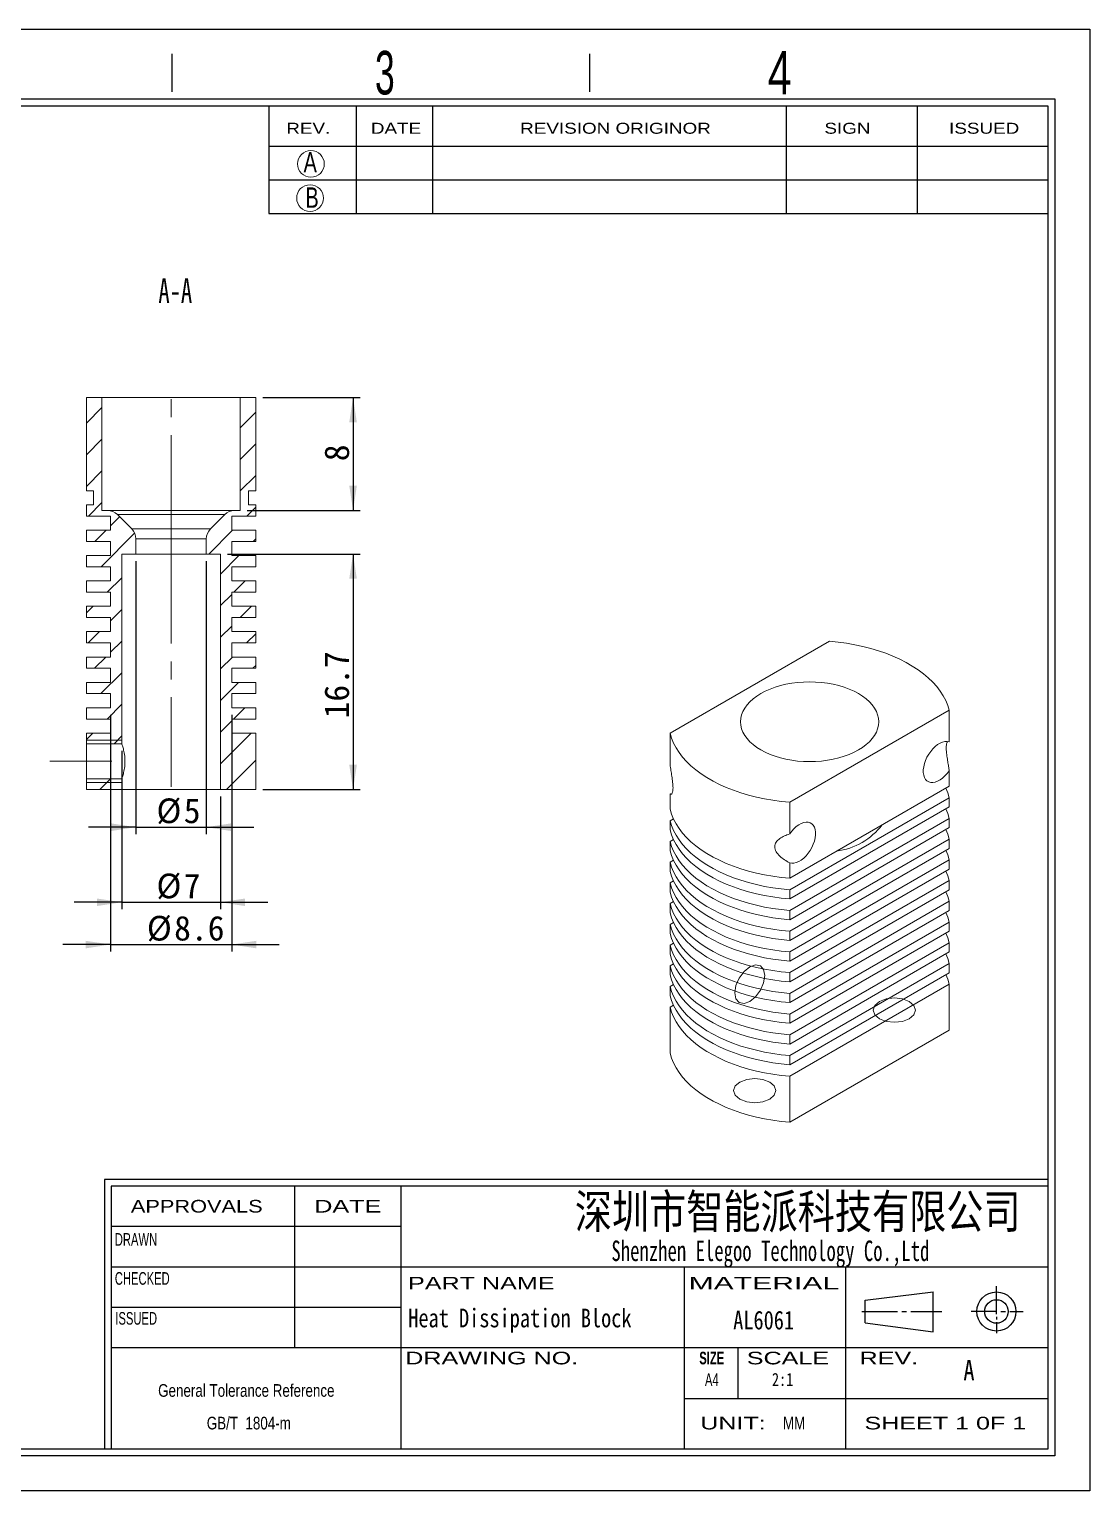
# Model space of a CAD drawing. Header units: millimetres. Extents: x 2 to 295, y 1 to 209.
# Drawn here: x 144.7 to 295.1, y 1.3 to 208.7 of the extents above; entities that cross this region are included whole.
import ezdxf

# ---------------------------------------------------------------- set-up
doc = ezdxf.new("R2010")
doc.units = ezdxf.units.MM
doc.linetypes.add('CENTER', pattern=[10.16, 6.35, -1.27, 1.27, -1.27])
doc.linetypes.add('CENTERX2', pattern=[20.32, 12.7, -2.54, 2.54, -2.54])
doc.layers.add('DIM', color=5, linetype='Continuous')
doc.layers.add('SLD-0', color=179, linetype='Continuous')
doc.layers.add('中心线', color=1, linetype='CENTER', lineweight=15)
doc.styles.add('SLDTEXTSTYLE0', font='SIMSUN.TTC', dxfattribs={"width": 0.67})
doc.styles.add('SLDTEXTSTYLE10', font='ARIAL.TTF', dxfattribs={"width": 1.2324})
doc.styles.add('SLDTEXTSTYLE11', font='ARIAL.TTF', dxfattribs={"width": 1.7064})
doc.styles.add('SLDTEXTSTYLE12', font='SIMSUN.TTC', dxfattribs={"width": 0.8, "bigfont": 'bigfont'})
doc.styles.add('SLDTEXTSTYLE13', font='SIMKAI.TTF', dxfattribs={"width": 0.67})
doc.styles.add('SLDTEXTSTYLE14', font='SIMSUN.TTC')
doc.styles.add('SLDTEXTSTYLE15', font='仿宋_GB2312', dxfattribs={"width": 0.67})
doc.styles.add('SLDTEXTSTYLE2', font='SIMSUN.TTC', dxfattribs={"width": 0.8})
doc.styles.add('SLDTEXTSTYLE3', font='SIMSUN.TTC', dxfattribs={"width": 0.8})
doc.styles.add('SLDTEXTSTYLE4', font='ARIAL.TTF', dxfattribs={"width": 0.63516})
doc.styles.add('SLDTEXTSTYLE5', font='GOTHIC.TTF', dxfattribs={"width": 0.7304})
doc.styles.add('SLDTEXTSTYLE6', font='GOTHIC.TTF', dxfattribs={"width": 0.61171})
doc.styles.add('SLDTEXTSTYLE7', font='ARIALBD.TTF', dxfattribs={"width": 0.63516})
doc.styles.add('SLDTEXTSTYLE8', font='ARIAL.TTF', dxfattribs={"width": 1.422})
doc.styles.add('SLDTEXTSTYLE9', font='ARIAL.TTF', dxfattribs={"width": 0.7584})
doc.dimstyles.new('SLDDIMSTYLE0', dxfattribs={"dimtxt": 3.5, "dimasz": 3.5, "dimexe": 0, "dimexo": 0.0625, "dimgap": 0.875, "dimtad": 2, "dimlfac": 0.5, "dimrnd": 1e-09, "dimzin": 12, "dimdsep": 46, "dimtxsty": 'SLDTEXTSTYLE0', "dimsah": 1, "dimcen": 0.09, "dimadec": 0, "dimazin": 3, "dimtfac": 1, "dimtofl": 0, "dimtmove": 0, "dimatfit": 3, "dimfxl": 0, "dimfrac": 2, "dimtolj": 1, "dimtzin": 12, "dimarcsym": 0})
doc.dimstyles.new('SLDDIMSTYLE3', dxfattribs={"dimtxt": 3.5, "dimasz": 3.5, "dimexe": 0, "dimexo": 0.0625, "dimgap": 0.875, "dimtad": 2, "dimlfac": 0.5, "dimrnd": 1e-09, "dimzin": 12, "dimdsep": 46, "dimtxsty": 'SLDTEXTSTYLE0', "dimsah": 1, "dimcen": 0.09, "dimadec": 0, "dimazin": 3, "dimtfac": 1, "dimtmove": 0, "dimatfit": 0, "dimfxl": 0, "dimfrac": 2, "dimtolj": 1, "dimtzin": 12, "dimarcsym": 0})

# ---------------------------------------------------------------- blocks, each defined once
blk = doc.blocks.new('SW_NOTE_2')
at = {"layer": 'SLD-0', "color": 0, "char_height": 1.7927, "attachment_point": 2, "style": 'SLDTEXTSTYLE9'}
for s, insert in [('General Tolerance Reference ', (13.02, 2.31)), (' GB/T  1804-m', (13.11, -2.32))]:
    blk.add_mtext(s, dxfattribs=dict(at, insert=insert))
blk = doc.blocks.new('_D_12')
at = {"layer": 'DIM'}
for p, q in [((157.78, 106.3), (157.78, 83.8)), ((171.78, 99.8), (171.78, 83.8)), ((157.78, 84.8), (151.05, 84.8)), ((157.78, 84.8), (171.78, 84.8)), ((171.78, 84.8), (178.52, 84.8))]:
    blk.add_line(p, q, dxfattribs=at)
for points in [[(157.78, 84.8), (154.28, 85.33), (154.28, 84.26)], [(171.78, 84.8), (175.28, 84.26), (175.28, 85.33)]]:
    blk.add_solid(points, dxfattribs=at)
at = {"layer": 'DIM', "char_height": 3.5, "attachment_point": 1, "style": 'SLDTEXTSTYLE14'}
for s, insert in [('%%c', (162.71, 88.87)), ('7', (166.58, 88.87))]:
    blk.add_mtext(s, dxfattribs=dict(at, insert=insert))
blk = doc.blocks.new('_D_13')
at = {"layer": 'DIM'}
for p, q in [((159.78, 133.2), (159.78, 94.45)), ((169.78, 133.2), (169.78, 94.45)), ((159.78, 95.45), (153.05, 95.45)), ((159.78, 95.45), (169.78, 95.45)), ((169.78, 95.45), (176.52, 95.45))]:
    blk.add_line(p, q, dxfattribs=at)
for points in [[(159.78, 95.45), (156.28, 95.99), (156.28, 94.91)], [(169.78, 95.45), (173.28, 94.91), (173.28, 95.99)]]:
    blk.add_solid(points, dxfattribs=at)
at = {"layer": 'DIM', "char_height": 3.5, "attachment_point": 1, "style": 'SLDTEXTSTYLE14'}
for s, insert in [('%%c', (162.71, 99.53)), ('5', (166.58, 99.53))]:
    blk.add_mtext(s, dxfattribs=dict(at, insert=insert))
blk = doc.blocks.new('_D_14')
at = {"layer": 'DIM'}
for p, q in [((156.18, 111.4), (156.18, 77.8)), ((173.38, 111.4), (173.38, 77.8)), ((156.18, 78.8), (149.45, 78.8)), ((156.18, 78.8), (173.38, 78.8)), ((173.38, 78.8), (180.12, 78.8))]:
    blk.add_line(p, q, dxfattribs=at)
for points in [[(156.18, 78.8), (152.68, 79.33), (152.68, 78.26)], [(173.38, 78.8), (176.88, 78.26), (176.88, 79.33)]]:
    blk.add_solid(points, dxfattribs=at)
at = {"layer": 'DIM', "char_height": 3.5, "attachment_point": 1, "style": 'SLDTEXTSTYLE14'}
for s, insert in [('%%c', (161.35, 82.87)), ('8.6', (165.22, 82.87))]:
    blk.add_mtext(s, dxfattribs=dict(at, insert=insert))
blk = doc.blocks.new('_D_15')
at = {"layer": 'DIM'}
for p, q in [((177.78, 156.4), (191.6, 156.4)), ((190.6, 156.4), (190.6, 140.4)), ((175.58, 140.4), (191.6, 140.4))]:
    blk.add_line(p, q, dxfattribs=at)
for points in [[(190.6, 156.4), (190.06, 152.9), (191.14, 152.9)], [(190.6, 140.4), (191.14, 143.9), (190.06, 143.9)]]:
    blk.add_solid(points, dxfattribs=at)
at = {"layer": 'DIM', "insert": (186.53, 147.38), "char_height": 3.5, "attachment_point": 1, "rotation": 90, "style": 'SLDTEXTSTYLE14'}
blk.add_mtext('8', dxfattribs=at)
blk = doc.blocks.new('_D_16')
at = {"layer": 'DIM'}
for p, q in [((172.78, 134.2), (191.6, 134.2)), ((190.6, 134.2), (190.6, 100.8)), ((177.78, 100.8), (191.6, 100.8))]:
    blk.add_line(p, q, dxfattribs=at)
for points in [[(190.6, 134.2), (190.06, 130.7), (191.14, 130.7)], [(190.6, 100.8), (191.14, 104.3), (190.06, 104.3)]]:
    blk.add_solid(points, dxfattribs=at)
at = {"layer": 'DIM', "insert": (186.53, 110.89), "char_height": 3.5, "attachment_point": 1, "rotation": 90, "style": 'SLDTEXTSTYLE14'}
blk.add_mtext('16.7', dxfattribs=at)

msp = doc.modelspace()

# ---------------------------------------------------------------- hatches: boundary and pattern name
at = {"linetype": 'Continuous', "lineweight": 0}
h = msp.add_hatch(dxfattribs=at)
h.set_pattern_fill('ANSI31', angle=3e-322, style=0)
edge = h.paths.add_edge_path(flags=0)
edge.add_line((152.784, 130.396), (152.784, 128.796))
edge.add_line((152.784, 128.796), (156.184, 128.796))
edge.add_line((156.184, 128.796), (156.184, 126.796))
edge.add_line((156.184, 126.796), (152.784, 126.796))
edge.add_line((152.784, 126.796), (152.784, 125.196))
edge.add_line((152.784, 125.196), (156.184, 125.196))
edge.add_line((156.184, 125.196), (156.184, 123.196))
edge.add_line((156.184, 123.196), (152.784, 123.196))
edge.add_line((152.784, 123.196), (152.784, 121.596))
edge.add_line((152.784, 121.596), (156.184, 121.596))
edge.add_line((156.184, 121.596), (156.184, 119.596))
edge.add_line((156.184, 119.596), (152.784, 119.596))
edge.add_line((152.784, 119.596), (152.784, 117.996))
edge.add_line((152.784, 117.996), (156.184, 117.996))
edge.add_line((156.184, 117.996), (156.184, 115.996))
edge.add_line((156.184, 115.996), (152.784, 115.996))
edge.add_line((152.784, 115.996), (152.784, 114.396))
edge.add_line((152.784, 114.396), (156.184, 114.396))
edge.add_line((156.184, 114.396), (156.184, 112.396))
edge.add_line((156.184, 112.396), (152.784, 112.396))
edge.add_line((152.784, 112.396), (152.784, 110.796))
edge.add_line((152.784, 110.796), (156.184, 110.796))
edge.add_line((156.184, 110.796), (156.184, 108.796))
edge.add_line((156.184, 108.796), (152.784, 108.796))
edge.add_line((152.784, 108.796), (152.784, 107.296))
edge.add_line((152.784, 107.296), (157.784, 107.296))
edge.add_line((157.784, 107.296), (157.784, 134.196))
edge.add_line((157.784, 134.196), (159.784, 134.196))
edge.add_line((159.784, 134.196), (159.784, 136.367))
edge.add_arc((157.784, 136.367), 2, 0, 45)
edge.add_line((159.199, 137.782), (157.17, 139.81))
edge.add_arc((155.756, 138.396), 2, 45, 90)
edge.add_line((155.756, 140.396), (154.984, 140.396))
edge.add_line((154.984, 140.396), (154.984, 156.396))
edge.add_line((154.984, 156.396), (152.784, 156.396))
edge.add_line((152.784, 156.396), (152.784, 143.196))
edge.add_line((152.784, 143.196), (153.784, 143.196))
edge.add_line((153.784, 143.196), (153.784, 141.196))
edge.add_line((153.784, 141.196), (152.784, 141.196))
edge.add_line((152.784, 141.196), (152.784, 139.596))
edge.add_line((152.784, 139.596), (156.184, 139.596))
edge.add_line((156.184, 139.596), (156.184, 137.596))
edge.add_line((156.184, 137.596), (152.784, 137.596))
edge.add_line((152.784, 137.596), (152.784, 135.996))
edge.add_line((152.784, 135.996), (156.184, 135.996))
edge.add_line((156.184, 135.996), (156.184, 133.996))
edge.add_line((156.184, 133.996), (152.784, 133.996))
edge.add_line((152.784, 133.996), (152.784, 132.396))
edge.add_line((152.784, 132.396), (156.184, 132.396))
edge.add_line((156.184, 132.396), (156.184, 130.396))
edge.add_line((156.184, 130.396), (152.784, 130.396))
h = msp.add_hatch(dxfattribs=at)
h.set_pattern_fill('ANSI31', angle=3e-322, style=0)
edge = h.paths.add_edge_path(flags=0)
edge.add_line((173.384, 126.796), (173.384, 128.796))
edge.add_line((173.384, 128.796), (176.784, 128.796))
edge.add_line((176.784, 128.796), (176.784, 130.396))
edge.add_line((176.784, 130.396), (173.384, 130.396))
edge.add_line((173.384, 130.396), (173.384, 132.396))
edge.add_line((173.384, 132.396), (176.784, 132.396))
edge.add_line((176.784, 132.396), (176.784, 133.996))
edge.add_line((176.784, 133.996), (173.384, 133.996))
edge.add_line((173.384, 133.996), (173.384, 135.996))
edge.add_line((173.384, 135.996), (176.784, 135.996))
edge.add_line((176.784, 135.996), (176.784, 137.596))
edge.add_line((176.784, 137.596), (173.384, 137.596))
edge.add_line((173.384, 137.596), (173.384, 139.596))
edge.add_line((173.384, 139.596), (176.784, 139.596))
edge.add_line((176.784, 139.596), (176.784, 141.196))
edge.add_line((176.784, 141.196), (175.784, 141.196))
edge.add_line((175.784, 141.196), (175.784, 143.196))
edge.add_line((175.784, 143.196), (176.784, 143.196))
edge.add_line((176.784, 143.196), (176.784, 156.396))
edge.add_line((176.784, 156.396), (174.584, 156.396))
edge.add_line((174.584, 156.396), (174.584, 140.396))
edge.add_line((174.584, 140.396), (173.813, 140.396))
edge.add_arc((173.813, 138.396), 2, 90, 135)
edge.add_line((172.399, 139.81), (170.37, 137.782))
edge.add_arc((171.784, 136.367), 2, 135, 180)
edge.add_line((169.784, 136.367), (169.784, 134.196))
edge.add_line((169.784, 134.196), (171.784, 134.196))
edge.add_line((171.784, 134.196), (171.784, 100.796))
edge.add_line((171.784, 100.796), (176.784, 100.796))
edge.add_line((176.784, 100.796), (176.784, 108.796))
edge.add_line((176.784, 108.796), (173.384, 108.796))
edge.add_line((173.384, 108.796), (173.384, 110.796))
edge.add_line((173.384, 110.796), (176.784, 110.796))
edge.add_line((176.784, 110.796), (176.784, 112.396))
edge.add_line((176.784, 112.396), (173.384, 112.396))
edge.add_line((173.384, 112.396), (173.384, 114.396))
edge.add_line((173.384, 114.396), (176.784, 114.396))
edge.add_line((176.784, 114.396), (176.784, 115.996))
edge.add_line((176.784, 115.996), (173.384, 115.996))
edge.add_line((173.384, 115.996), (173.384, 117.996))
edge.add_line((173.384, 117.996), (176.784, 117.996))
edge.add_line((176.784, 117.996), (176.784, 119.596))
edge.add_line((176.784, 119.596), (173.384, 119.596))
edge.add_line((173.384, 119.596), (173.384, 121.596))
edge.add_line((173.384, 121.596), (176.784, 121.596))
edge.add_line((176.784, 121.596), (176.784, 123.196))
edge.add_line((176.784, 123.196), (173.384, 123.196))
edge.add_line((173.384, 123.196), (173.384, 125.196))
edge.add_line((173.384, 125.196), (176.784, 125.196))
edge.add_line((176.784, 125.196), (176.784, 126.796))
edge.add_line((176.784, 126.796), (173.384, 126.796))
h = msp.add_hatch(dxfattribs=at)
h.set_pattern_fill('ANSI31', angle=3e-322, style=0)
h.paths.add_polyline_path([(157.784, 102.296), (152.784, 102.296), (152.784, 100.796), (157.784, 100.796)], flags=0)

# ---------------------------------------------------------------- linework, layer by layer
at = {"color": 7, "linetype": 'Continuous', "lineweight": 15}
for p, q in [((152.784, 156.396), (152.784, 143.196)), ((154.984, 156.396), (152.784, 156.396)), ((154.984, 140.396), (154.984, 156.396)), ((154.984, 156.396), (174.584, 156.396)), ((174.584, 156.396), (174.584, 140.396)), ((176.784, 156.396), (174.584, 156.396)), ((176.784, 143.196), (176.784, 156.396)), ((153.784, 143.196), (152.784, 143.196)), ((153.784, 141.196), (153.784, 143.196)), ((176.784, 143.196), (175.784, 143.196)), ((175.784, 143.196), (175.784, 141.196)), ((152.784, 141.196), (152.784, 139.596)), ((153.784, 141.196), (152.784, 141.196)), ((176.784, 141.196), (175.784, 141.196)), ((176.784, 139.596), (176.784, 141.196)), ((152.784, 139.596), (156.184, 139.596)), ((155.756, 140.396), (154.984, 140.396)), ((173.813, 140.396), (155.756, 140.396)), ((156.184, 137.596), (156.184, 139.596)), ((159.199, 137.782), (157.17, 139.81)), ((157.17, 139.81), (172.399, 139.81)), ((172.399, 139.81), (170.37, 137.782)), ((173.384, 139.596), (176.784, 139.596)), ((173.384, 139.596), (173.384, 137.596)), ((174.584, 140.396), (173.813, 140.396)), ((152.784, 137.596), (152.784, 135.996)), ((152.784, 137.596), (156.184, 137.596)), ((170.37, 137.782), (159.199, 137.782)), ((173.384, 137.596), (176.784, 137.596)), ((176.784, 135.996), (176.784, 137.596)), ((152.784, 135.996), (156.184, 135.996)), ((156.184, 133.996), (156.184, 135.996)), ((159.784, 134.196), (159.784, 136.367)), ((159.784, 136.367), (169.784, 136.367)), ((169.784, 136.367), (169.784, 134.196)), ((173.384, 135.996), (176.784, 135.996)), ((173.384, 135.996), (173.384, 133.996)), ((152.784, 133.996), (152.784, 132.396)), ((152.784, 133.996), (156.184, 133.996)), ((157.784, 107.296), (157.784, 134.196)), ((159.784, 134.196), (157.784, 134.196)), ((169.784, 134.196), (159.784, 134.196)), ((171.784, 134.196), (169.784, 134.196)), ((171.784, 134.196), (171.784, 100.796)), ((173.384, 133.996), (176.784, 133.996)), ((176.784, 132.396), (176.784, 133.996)), ((152.784, 132.396), (156.184, 132.396)), ((156.184, 130.396), (156.184, 132.396)), ((173.384, 132.396), (176.784, 132.396)), ((173.384, 132.396), (173.384, 130.396)), ((152.784, 130.396), (156.184, 130.396)), ((152.784, 130.396), (152.784, 128.796)), ((152.784, 128.796), (156.184, 128.796)), ((156.184, 126.796), (156.184, 128.796)), ((173.384, 130.396), (176.784, 130.396)), ((173.384, 128.796), (176.784, 128.796)), ((173.384, 128.796), (173.384, 126.796)), ((176.784, 128.796), (176.784, 130.396)), ((152.784, 126.796), (152.784, 125.196)), ((152.784, 126.796), (156.184, 126.796)), ((173.384, 126.796), (176.784, 126.796)), ((176.784, 125.196), (176.784, 126.796)), ((152.784, 125.196), (156.184, 125.196)), ((156.184, 123.196), (156.184, 125.196)), ((173.384, 125.196), (176.784, 125.196)), ((173.384, 125.196), (173.384, 123.196)), ((152.784, 123.196), (152.784, 121.596)), ((152.784, 123.196), (156.184, 123.196)), ((173.384, 123.196), (176.784, 123.196)), ((176.784, 121.596), (176.784, 123.196)), ((152.784, 121.596), (156.184, 121.596)), ((156.184, 119.596), (156.184, 121.596)), ((173.384, 121.596), (176.784, 121.596)), ((173.384, 121.596), (173.384, 119.596)), ((235.568, 108.776), (258.195, 121.838)), ((152.784, 119.596), (152.784, 117.996)), ((152.784, 119.596), (156.184, 119.596)), ((173.384, 119.596), (176.784, 119.596)), ((176.784, 117.996), (176.784, 119.596)), ((152.784, 117.996), (156.184, 117.996)), ((156.184, 115.996), (156.184, 117.996)), ((173.384, 117.996), (176.784, 117.996)), ((173.384, 117.996), (173.384, 115.996)), ((152.784, 115.996), (152.784, 114.396)), ((152.784, 115.996), (156.184, 115.996)), ((152.784, 114.396), (156.184, 114.396)), ((156.184, 112.396), (156.184, 114.396)), ((173.384, 115.996), (176.784, 115.996)), ((173.384, 114.396), (176.784, 114.396)), ((173.384, 114.396), (173.384, 112.396)), ((176.784, 114.396), (176.784, 115.996)), ((152.784, 112.396), (152.784, 110.796)), ((152.784, 112.396), (156.184, 112.396)), ((173.384, 112.396), (176.784, 112.396)), ((176.784, 110.796), (176.784, 112.396)), ((275.166, 112.041), (252.538, 98.979)), ((275.166, 112.041), (275.166, 107.549)), ((156.184, 110.796), (152.784, 110.796)), ((156.184, 108.796), (156.184, 110.796)), ((176.784, 110.796), (173.384, 110.796)), ((173.384, 110.796), (173.384, 108.796)), ((152.784, 108.796), (152.784, 107.296)), ((156.184, 108.796), (152.784, 108.796)), ((176.784, 108.796), (173.384, 108.796)), ((176.784, 100.796), (176.784, 108.796)), ((235.568, 108.776), (235.568, 104.283)), ((152.784, 102.296), (152.784, 107.296)), ((152.784, 107.296), (157.784, 107.296)), ((157.784, 102.296), (152.784, 102.296)), ((152.784, 102.296), (152.784, 100.796)), ((157.784, 100.796), (157.784, 102.296)), ((275.166, 103.469), (275.166, 101.263)), ((157.784, 100.796), (152.784, 100.796)), ((171.784, 100.796), (157.784, 100.796)), ((176.784, 100.796), (171.784, 100.796)), ((235.568, 100.204), (235.568, 97.997)), ((235.785, 100.151), (235.568, 100.204)), ((275.166, 101.263), (252.538, 88.2)), ((275.166, 99.63), (252.538, 86.567)), ((275.166, 99.63), (275.166, 98.323)), ((252.538, 94.486), (252.538, 98.979)), ((275.166, 98.323), (252.538, 85.261)), ((235.568, 96.364), (236.048, 96.642)), ((235.568, 96.364), (235.568, 95.058)), ((252.538, 83.628), (275.166, 96.69)), ((275.166, 96.69), (275.166, 95.384)), ((236.048, 93.702), (235.568, 93.425)), ((235.568, 93.425), (235.568, 92.118)), ((275.166, 95.384), (252.538, 82.321)), ((252.538, 80.688), (275.166, 93.751)), ((275.166, 93.751), (275.166, 92.444)), ((275.166, 92.444), (252.538, 79.382)), ((236.048, 90.763), (235.568, 90.485)), ((235.568, 90.485), (235.568, 89.179)), ((252.538, 77.749), (275.166, 90.811)), ((252.538, 88.2), (252.538, 90.407)), ((275.166, 89.505), (252.538, 76.442)), ((275.166, 90.811), (275.166, 89.505)), ((236.048, 87.823), (235.568, 87.546)), ((235.568, 87.546), (235.568, 86.239)), ((252.538, 74.809), (275.166, 87.872)), ((275.166, 87.872), (275.166, 86.565)), ((252.538, 85.261), (252.538, 86.567)), ((252.538, 73.503), (275.166, 86.565)), ((236.048, 84.883), (235.568, 84.606)), ((235.568, 84.606), (235.568, 83.3)), ((252.538, 71.87), (275.166, 84.932)), ((252.538, 82.321), (252.538, 83.628)), ((252.538, 70.563), (275.166, 83.626)), ((275.166, 84.932), (275.166, 83.626)), ((236.048, 81.944), (235.568, 81.666)), ((235.568, 81.666), (235.568, 80.36)), ((252.538, 68.93), (275.166, 81.993)), ((275.166, 81.993), (275.166, 80.686)), ((236.048, 79.004), (235.568, 78.727)), ((252.538, 79.382), (252.538, 80.688)), ((252.538, 67.624), (275.166, 80.686)), ((252.538, 65.99), (275.166, 79.053)), ((275.166, 79.053), (275.166, 77.747)), ((235.568, 78.727), (235.568, 77.42)), ((252.538, 76.442), (252.538, 77.749)), ((252.538, 64.684), (275.166, 77.747)), ((236.048, 76.065), (235.568, 75.787)), ((235.568, 75.787), (235.568, 74.481)), ((252.538, 63.051), (275.166, 76.113)), ((252.538, 73.503), (252.538, 74.809)), ((275.166, 74.807), (252.538, 61.744)), ((275.166, 76.113), (275.166, 74.807)), ((236.048, 73.125), (235.568, 72.848)), ((235.568, 72.848), (235.568, 71.541)), ((252.538, 60.111), (275.166, 73.174)), ((275.166, 73.174), (275.166, 66.642)), ((252.538, 70.563), (252.538, 71.87)), ((236.048, 70.186), (235.568, 69.908)), ((235.568, 69.908), (235.568, 63.376)), ((252.538, 67.624), (252.538, 68.93)), ((275.166, 66.642), (252.538, 53.579)), ((252.538, 64.684), (252.538, 65.99)), ((252.538, 61.744), (252.538, 63.051)), ((252.538, 53.579), (252.538, 60.111))]:
    msp.add_line(p, q, dxfattribs=at)
at = {"color": 7, "linetype": 'Continuous', "lineweight": 0}
for p, q in [((152.784, 107.796), (157.784, 107.796)), ((152.784, 101.796), (157.784, 101.796))]:
    msp.add_line(p, q, dxfattribs=at)
at = {"color": 7, "linetype": 'Continuous', "lineweight": 15, "flags": 128}
for points in [[(258.195, 121.838), (259.403, 121.717), (260.595, 121.553), (261.767, 121.347), (262.916, 121.1), (264.036, 120.813), (265.124, 120.487), (266.175, 120.123), (267.185, 119.723), (268.151, 119.287), (269.069, 118.819), (269.936, 118.319), (270.748, 117.789), (271.502, 117.231), (272.195, 116.648), (272.826, 116.041), (273.39, 115.413), (273.887, 114.766), (274.315, 114.103), (274.672, 113.426), (274.955, 112.738), (275.166, 112.041)], [(262.297, 106.408), (261.666, 106.075), (260.988, 105.774), (260.267, 105.509), (259.509, 105.281), (258.719, 105.092), (257.903, 104.944), (257.069, 104.837), (256.221, 104.773), (255.367, 104.751), (254.513, 104.773), (253.665, 104.837), (252.83, 104.944), (252.015, 105.092), (251.225, 105.281), (250.467, 105.509), (249.746, 105.774), (249.068, 106.075), (248.437, 106.408), (247.86, 106.772), (247.339, 107.163), (246.88, 107.58), (246.485, 108.017), (246.158, 108.473), (245.901, 108.944), (245.716, 109.426), (245.604, 109.915), (245.567, 110.408), (245.604, 110.902), (245.716, 111.391), (245.901, 111.873), (246.158, 112.343), (246.485, 112.799), (246.88, 113.237), (247.339, 113.653), (247.86, 114.045), (248.437, 114.409), (249.068, 114.742), (249.746, 115.043), (250.467, 115.308), (251.225, 115.536), (252.015, 115.725), (252.83, 115.873), (253.665, 115.98), (254.513, 116.044), (255.367, 116.066), (256.221, 116.044), (257.069, 115.98), (257.903, 115.873), (258.719, 115.725), (259.509, 115.536), (260.267, 115.308), (260.988, 115.043), (261.666, 114.742), (262.297, 114.409), (262.874, 114.045), (263.395, 113.653), (263.854, 113.237), (264.249, 112.799), (264.576, 112.343), (264.833, 111.873), (265.018, 111.391), (265.13, 110.902), (265.167, 110.408), (265.13, 109.915), (265.018, 109.426), (264.833, 108.944), (264.576, 108.473), (264.249, 108.017), (263.854, 107.58), (263.395, 107.163), (262.874, 106.772), (262.297, 106.408)], [(252.538, 98.979), (251.331, 99.1), (250.139, 99.264), (248.966, 99.47), (247.818, 99.717), (246.698, 100.004), (245.61, 100.33), (244.559, 100.694), (243.549, 101.094), (242.583, 101.529), (241.665, 101.998), (240.798, 102.498), (239.986, 103.028), (239.232, 103.586), (238.539, 104.169), (237.908, 104.776), (237.343, 105.404), (236.846, 106.05), (236.419, 106.714), (236.062, 107.39), (235.778, 108.079), (235.568, 108.776)], [(275.166, 107.549), (274.876, 107.609), (274.56, 107.6), (274.224, 107.521), (273.877, 107.374), (273.527, 107.163), (273.183, 106.893), (272.852, 106.57), (272.542, 106.202), (272.262, 105.799), (272.017, 105.368), (271.813, 104.922), (271.656, 104.47), (271.55, 104.023), (271.496, 103.592), (271.496, 103.188), (271.55, 102.82), (271.656, 102.496), (271.813, 102.225), (272.017, 102.014), (272.262, 101.866), (272.542, 101.786), (272.852, 101.776), (273.183, 101.835), (273.527, 101.963), (273.877, 102.156), (274.224, 102.41), (274.56, 102.719), (274.876, 103.075), (275.166, 103.469)], [(274.685, 100.985), (274.955, 100.327), (275.166, 99.63)], [(235.568, 97.997), (235.778, 97.3), (236.062, 96.612), (236.419, 95.935), (236.846, 95.272), (237.343, 94.625), (237.908, 93.998), (238.539, 93.391), (239.232, 92.808), (239.986, 92.25), (240.798, 91.72), (241.665, 91.22), (242.583, 90.751), (243.549, 90.316), (244.559, 89.915), (245.61, 89.551), (246.698, 89.225), (247.818, 88.938), (248.966, 88.692), (250.139, 88.486), (251.331, 88.322), (252.538, 88.2)], [(275.166, 96.69), (274.955, 97.387), (274.685, 98.046)], [(252.538, 86.567), (251.331, 86.689), (250.139, 86.853), (248.966, 87.058), (247.818, 87.305), (246.698, 87.592), (245.61, 87.918), (244.559, 88.282), (243.549, 88.683), (242.583, 89.118), (241.665, 89.587), (240.798, 90.087), (239.986, 90.617), (239.232, 91.175), (238.539, 91.758), (237.908, 92.365), (237.343, 92.992), (236.846, 93.639), (236.419, 94.302), (236.062, 94.979), (235.778, 95.667), (235.568, 96.364)], [(252.538, 90.407), (252.828, 90.346), (253.144, 90.356), (253.48, 90.435), (253.827, 90.581), (254.177, 90.792), (254.522, 91.062), (254.853, 91.385), (255.162, 91.753), (255.443, 92.157), (255.688, 92.587), (255.891, 93.034), (256.048, 93.486), (256.155, 93.932), (256.209, 94.363), (256.209, 94.767), (256.155, 95.136), (256.048, 95.459), (255.891, 95.73), (255.688, 95.942), (255.443, 96.089), (255.162, 96.169), (254.853, 96.18), (254.522, 96.12), (254.177, 95.992), (253.827, 95.799), (253.48, 95.545), (253.144, 95.237), (252.828, 94.881), (252.538, 94.486)], [(235.568, 95.058), (235.778, 94.361), (236.062, 93.673), (236.419, 92.996), (236.846, 92.333), (237.343, 91.686), (237.908, 91.058), (238.539, 90.451), (239.232, 89.868), (239.986, 89.31), (240.798, 88.78), (241.665, 88.28), (242.583, 87.811), (243.549, 87.376), (244.559, 86.976), (245.61, 86.612), (246.698, 86.286), (247.818, 85.999), (248.966, 85.752), (250.139, 85.546), (251.331, 85.382), (252.538, 85.261)], [(235.568, 93.425), (235.778, 92.728), (236.062, 92.039), (236.419, 91.363), (236.846, 90.7), (237.343, 90.053), (237.908, 89.425), (238.539, 88.818), (239.232, 88.235), (239.986, 87.677), (240.798, 87.147), (241.665, 86.647), (242.583, 86.178), (243.549, 85.743), (244.559, 85.343), (245.61, 84.979), (246.698, 84.653), (247.818, 84.366), (248.966, 84.119), (250.139, 83.913), (251.331, 83.749), (252.538, 83.628)], [(275.166, 93.751), (274.955, 94.448), (274.685, 95.106)], [(235.568, 92.118), (235.778, 91.421), (236.062, 90.733), (236.419, 90.056), (236.846, 89.393), (237.343, 88.746), (237.908, 88.119), (238.539, 87.512), (239.232, 86.929), (239.986, 86.371), (240.798, 85.841), (241.665, 85.341), (242.583, 84.872), (243.549, 84.437), (244.559, 84.036), (245.61, 83.672), (246.698, 83.346), (247.818, 83.059), (248.966, 82.812), (250.139, 82.607), (251.331, 82.443), (252.538, 82.321)], [(275.166, 90.811), (274.955, 91.508), (274.685, 92.167)], [(235.568, 90.485), (235.778, 89.788), (236.062, 89.1), (236.419, 88.423), (236.846, 87.76), (237.343, 87.113), (237.908, 86.485), (238.539, 85.879), (239.232, 85.295), (239.986, 84.738), (240.798, 84.208), (241.665, 83.708), (242.583, 83.239), (243.549, 82.803), (244.559, 82.403), (245.61, 82.039), (246.698, 81.713), (247.818, 81.426), (248.966, 81.179), (250.139, 80.974), (251.331, 80.81), (252.538, 80.688)], [(235.568, 89.179), (235.778, 88.482), (236.062, 87.793), (236.419, 87.117), (236.846, 86.454), (237.343, 85.807), (237.908, 85.179), (238.539, 84.572), (239.232, 83.989), (239.986, 83.431), (240.798, 82.901), (241.665, 82.401), (242.583, 81.932), (243.549, 81.497), (244.559, 81.097), (245.61, 80.733), (246.698, 80.407), (247.818, 80.12), (248.966, 79.873), (250.139, 79.667), (251.331, 79.503), (252.538, 79.382)], [(274.685, 89.227), (274.955, 88.569), (275.166, 87.872)], [(235.568, 87.546), (235.778, 86.849), (236.062, 86.16), (236.419, 85.483), (236.846, 84.82), (237.343, 84.174), (237.908, 83.546), (238.539, 82.939), (239.232, 82.356), (239.986, 81.798), (240.798, 81.268), (241.665, 80.768), (242.583, 80.299), (243.549, 79.864), (244.559, 79.464), (245.61, 79.1), (246.698, 78.774), (247.818, 78.487), (248.966, 78.24), (250.139, 78.034), (251.331, 77.87), (252.538, 77.749)], [(235.568, 86.239), (235.778, 85.542), (236.062, 84.854), (236.419, 84.177), (236.846, 83.514), (237.343, 82.867), (237.908, 82.239), (238.539, 81.633), (239.232, 81.049), (239.986, 80.492), (240.798, 79.962), (241.665, 79.462), (242.583, 78.993), (243.549, 78.557), (244.559, 78.157), (245.61, 77.793), (246.698, 77.467), (247.818, 77.18), (248.966, 76.933), (250.139, 76.728), (251.331, 76.564), (252.538, 76.442)], [(274.685, 86.288), (274.955, 85.629), (275.166, 84.932)], [(252.538, 74.809), (251.331, 74.931), (250.139, 75.094), (248.966, 75.3), (247.818, 75.547), (246.698, 75.834), (245.61, 76.16), (244.559, 76.524), (243.549, 76.924), (242.583, 77.36), (241.665, 77.828), (240.798, 78.329), (239.986, 78.859), (239.232, 79.416), (238.539, 80), (237.908, 80.606), (237.343, 81.234), (236.846, 81.881), (236.419, 82.544), (236.062, 83.221), (235.778, 83.909), (235.568, 84.606)], [(235.568, 83.3), (235.778, 82.603), (236.062, 81.914), (236.419, 81.237), (236.846, 80.574), (237.343, 79.928), (237.908, 79.3), (238.539, 78.693), (239.232, 78.11), (239.986, 77.552), (240.798, 77.022), (241.665, 76.522), (242.583, 76.053), (243.549, 75.618), (244.559, 75.218), (245.61, 74.854), (246.698, 74.528), (247.818, 74.241), (248.966, 73.994), (250.139, 73.788), (251.331, 73.624), (252.538, 73.503)], [(274.685, 83.348), (274.955, 82.69), (275.166, 81.993)], [(252.538, 71.87), (251.331, 71.991), (250.139, 72.155), (248.966, 72.361), (247.818, 72.608), (246.698, 72.895), (245.61, 73.221), (244.559, 73.584), (243.549, 73.985), (242.583, 74.42), (241.665, 74.889), (240.798, 75.389), (239.986, 75.919), (239.232, 76.477), (238.539, 77.06), (237.908, 77.667), (237.343, 78.295), (236.846, 78.941), (236.419, 79.604), (236.062, 80.281), (235.778, 80.969), (235.568, 81.666)], [(235.568, 80.36), (235.778, 79.663), (236.062, 78.975), (236.419, 78.298), (236.846, 77.635), (237.343, 76.988), (237.908, 76.36), (238.539, 75.754), (239.232, 75.17), (239.986, 74.613), (240.798, 74.083), (241.665, 73.582), (242.583, 73.114), (243.549, 72.678), (244.559, 72.278), (245.61, 71.914), (246.698, 71.588), (247.818, 71.301), (248.966, 71.054), (250.139, 70.848), (251.331, 70.685), (252.538, 70.563)], [(274.685, 80.409), (274.955, 79.75), (275.166, 79.053)], [(252.538, 68.93), (251.331, 69.051), (250.139, 69.215), (248.966, 69.421), (247.818, 69.668), (246.698, 69.955), (245.61, 70.281), (244.559, 70.645), (243.549, 71.045), (242.583, 71.481), (241.665, 71.949), (240.798, 72.45), (239.986, 72.98), (239.232, 73.537), (238.539, 74.121), (237.908, 74.727), (237.343, 75.355), (236.846, 76.002), (236.419, 76.665), (236.062, 77.342), (235.778, 78.03), (235.568, 78.727)], [(235.568, 77.42), (235.778, 76.723), (236.062, 76.035), (236.419, 75.358), (236.846, 74.695), (237.343, 74.049), (237.908, 73.421), (238.539, 72.814), (239.232, 72.231), (239.986, 71.673), (240.798, 71.143), (241.665, 70.643), (242.583, 70.174), (243.549, 69.739), (244.559, 69.338), (245.61, 68.975), (246.698, 68.649), (247.818, 68.362), (248.966, 68.115), (250.139, 67.909), (251.331, 67.745), (252.538, 67.624)], [(274.685, 77.469), (274.955, 76.81), (275.166, 76.113)], [(252.538, 65.99), (251.331, 66.112), (250.139, 66.276), (248.966, 66.482), (247.818, 66.728), (246.698, 67.015), (245.61, 67.341), (244.559, 67.705), (243.549, 68.106), (242.583, 68.541), (241.665, 69.01), (240.798, 69.51), (239.986, 70.04), (239.232, 70.598), (238.539, 71.181), (237.908, 71.788), (237.343, 72.416), (236.846, 73.062), (236.419, 73.725), (236.062, 74.402), (235.778, 75.09), (235.568, 75.787)], [(235.568, 74.481), (235.778, 73.784), (236.062, 73.096), (236.419, 72.419), (236.846, 71.756), (237.343, 71.109), (237.908, 70.481), (238.539, 69.875), (239.232, 69.291), (239.986, 68.734), (240.798, 68.204), (241.665, 67.703), (242.583, 67.235), (243.549, 66.799), (244.559, 66.399), (245.61, 66.035), (246.698, 65.709), (247.818, 65.422), (248.966, 65.175), (250.139, 64.969), (251.331, 64.805), (252.538, 64.684)], [(252.538, 63.051), (251.331, 63.172), (250.139, 63.336), (248.966, 63.542), (247.818, 63.789), (246.698, 64.076), (245.61, 64.402), (244.559, 64.766), (243.549, 65.166), (242.583, 65.602), (241.665, 66.07), (240.798, 66.571), (239.986, 67.1), (239.232, 67.658), (238.539, 68.241), (237.908, 68.848), (237.343, 69.476), (236.846, 70.123), (236.419, 70.786), (236.062, 71.463), (235.778, 72.151), (235.568, 72.848)], [(274.685, 74.53), (274.955, 73.871), (275.166, 73.174)], [(252.538, 61.744), (251.331, 61.866), (250.139, 62.03), (248.966, 62.236), (247.818, 62.482), (246.698, 62.769), (245.61, 63.095), (244.559, 63.459), (243.549, 63.86), (242.583, 64.295), (241.665, 64.764), (240.798, 65.264), (239.986, 65.794), (239.232, 66.352), (238.539, 66.935), (237.908, 67.542), (237.343, 68.17), (236.846, 68.816), (236.419, 69.479), (236.062, 70.156), (235.778, 70.844), (235.568, 71.541)], [(252.538, 60.111), (251.331, 60.233), (250.139, 60.397), (248.966, 60.603), (247.818, 60.849), (246.698, 61.136), (245.61, 61.462), (244.559, 61.826), (243.549, 62.227), (242.583, 62.662), (241.665, 63.131), (240.798, 63.631), (239.986, 64.161), (239.232, 64.719), (238.539, 65.302), (237.908, 65.909), (237.343, 66.536), (236.846, 67.183), (236.419, 67.846), (236.062, 68.523), (235.778, 69.211), (235.568, 69.908)], [(252.538, 53.579), (251.331, 53.701), (250.139, 53.864), (248.966, 54.07), (247.818, 54.317), (246.698, 54.604), (245.61, 54.93), (244.559, 55.294), (243.549, 55.694), (242.583, 56.13), (241.665, 56.598), (240.798, 57.099), (239.986, 57.629), (239.232, 58.186), (238.539, 58.77), (237.908, 59.376), (237.343, 60.004), (236.846, 60.651), (236.419, 61.314), (236.062, 61.991), (235.778, 62.679), (235.568, 63.376)]]:
    msp.add_lwpolyline(points, dxfattribs=at)
at = {"color": 7, "linetype": 'Continuous', "lineweight": 0, "flags": 128}
for points in [[(246.882, 75.623), (246.07, 74.968), (245.382, 74.04), (244.922, 72.979), (244.76, 71.949), (244.922, 71.105), (245.382, 70.575), (246.07, 70.442), (246.882, 70.724), (247.693, 71.379), (248.382, 72.307), (248.841, 73.367), (249.003, 74.398), (248.841, 75.242), (248.382, 75.771), (247.693, 75.905), (246.882, 75.623)], [(265.266, 68.274), (266.24, 67.899), (267.388, 67.767), (268.536, 67.899), (269.509, 68.274), (270.159, 68.836), (270.388, 69.499), (270.159, 70.162), (269.509, 70.724), (268.536, 71.099), (267.388, 71.231), (266.24, 71.099), (265.266, 70.724), (264.616, 70.162), (264.388, 69.499), (264.616, 68.836), (265.266, 68.274)], [(245.467, 56.845), (246.441, 56.469), (247.589, 56.337), (248.737, 56.469), (249.71, 56.845), (250.36, 57.407), (250.589, 58.069), (250.36, 58.732), (249.71, 59.294), (248.737, 59.669), (247.589, 59.801), (246.441, 59.669), (245.467, 59.294), (244.817, 58.732), (244.589, 58.069), (244.817, 57.407), (245.467, 56.845)]]:
    msp.add_lwpolyline(points, dxfattribs=at)
at = {"color": 7, "linetype": 'Continuous', "lineweight": 15}
for centre, radius, start, end in [((155.756, 138.396), 2, 45, 90), ((173.813, 138.396), 2, 90, 135), ((157.784, 136.367), 2, 0, 45), ((171.784, 136.367), 2, 135, 180), ((257.828, 101.901), 9.951, 277.90799, 322.08663)]:
    msp.add_arc(centre, radius, start, end, dxfattribs=at)
for points, knots in [([(157.784, 102.296), (157.784, 102.296), (157.809, 102.362), (157.893, 102.614), (157.952, 102.8), (158.071, 103.257), (158.132, 103.533), (158.219, 104.133), (158.246, 104.464), (158.246, 104.958), (158.24, 105.125), (158.216, 105.446), (158.198, 105.603), (158.132, 106.06), (158.071, 106.333), (157.982, 106.678), (157.952, 106.78), (157.897, 106.962), (157.872, 107.04), (157.809, 107.228), (157.784, 107.296), (157.784, 107.296)], [0, 0, 0, 0, 0.125, 0.125, 0.25, 0.25, 0.375, 0.375, 0.5, 0.5, 0.5625, 0.5625, 0.625, 0.625, 0.75, 0.75, 0.8125, 0.8125, 0.875, 0.875, 1, 1, 1, 1]), ([(274.925, 107.57), (274.889, 107.521), (274.833, 107.445), (274.777, 107.211), (274.745, 106.935), (274.743, 106.517), (274.785, 106.017), (274.844, 105.544), (274.922, 105.017), (275.021, 104.402), (275.108, 103.86), (275.153, 103.555), (275.166, 103.469)], [0, 0, 0, 0, 0.1380788, 0.2108051, 0.2861603, 0.3923199, 0.4982302, 0.579657, 0.6633136, 0.8018533, 0.9439616, 1, 1, 1, 1]), ([(235.568, 104.283), (235.605, 104.031), (235.645, 103.773), (235.731, 103.241), (235.775, 102.966), (235.862, 102.399), (235.904, 102.107), (235.952, 101.682), (235.965, 101.543), (235.983, 101.273), (235.988, 101.142), (235.988, 100.788), (235.968, 100.597), (235.904, 100.325), (235.863, 100.241), (235.776, 100.137), (235.731, 100.119), (235.646, 100.129), (235.605, 100.157), (235.568, 100.204)], [0, 0, 0, 0, 0.125, 0.125, 0.25, 0.25, 0.375, 0.375, 0.4375, 0.4375, 0.5, 0.5, 0.625, 0.625, 0.75, 0.75, 0.875, 0.875, 1, 1, 1, 1]), ([(252.538, 90.407), (252.28, 90.531), (252.032, 90.669), (251.563, 90.979), (251.34, 91.152), (250.938, 91.537), (250.76, 91.75), (250.566, 92.09), (250.514, 92.206), (250.441, 92.445), (250.422, 92.568), (250.421, 92.922), (250.499, 93.146), (250.76, 93.533), (250.936, 93.694), (251.338, 93.98), (251.559, 94.099), (252.029, 94.312), (252.279, 94.405), (252.538, 94.486)], [0, 0, 0, 0, 0.125, 0.125, 0.25, 0.25, 0.375, 0.375, 0.4375, 0.4375, 0.5, 0.5, 0.625, 0.625, 0.75, 0.75, 0.875, 0.875, 1, 1, 1, 1])]:
    msp.add_open_spline(points, degree=3, knots=knots, dxfattribs=at)
at = {"layer": 'SLD-0'}
for p, q in [((1.812, 208.674), (295.107, 208.674)), ((295.107, 208.674), (295.107, 1.294)), ((12.675, 197.811), (289.181, 197.811)), ((252.017, 197.811), (252.017, 182.514)), ((270.599, 197.811), (270.599, 182.514)), ((289.181, 197.811), (289.181, 7.219)), ((289.181, 7.219), (12.675, 7.219)), ((295.107, 1.294), (1.812, 1.294))]:
    msp.add_line(p, q, dxfattribs=at)
at = {"layer": 'SLD-0', "color": 6, "linetype": 'Continuous'}
for p, q in [((164.952, 199.786), (164.952, 205.169)), ((224.204, 199.786), (224.204, 205.169)), ((11.687, 198.799), (290.169, 198.799)), ((290.169, 198.799), (290.169, 6.231)), ((290.169, 6.231), (11.687, 6.231))]:
    msp.add_line(p, q, dxfattribs=at)
at = {"layer": 'SLD-0', "color": 179, "linetype": 'Continuous'}
for p, q in [((178.659, 197.811), (178.659, 182.514)), ((191.05, 197.811), (191.05, 182.514)), ((201.886, 197.811), (201.886, 182.514)), ((178.659, 192.074), (289.181, 192.074)), ((178.659, 187.294), (289.181, 187.294)), ((178.659, 182.514), (289.181, 182.514)), ((289.181, 45.462), (155.33, 45.462)), ((155.33, 45.462), (155.33, 7.219)), ((289.181, 44.506), (156.286, 44.506)), ((156.286, 44.506), (156.286, 7.219)), ((182.281, 44.506), (182.281, 21.56)), ((197.398, 44.506), (197.398, 7.219)), ((197.398, 38.77), (156.286, 38.77)), ((289.181, 33.033), (156.286, 33.033)), ((237.553, 33.033), (237.553, 7.219)), ((260.499, 7.219), (260.499, 33.033)), ((263.255, 28.354), (272.888, 29.538)), ((272.888, 23.846), (272.888, 29.538)), ((281.869, 26.35), (281.869, 30.316)), ((197.398, 27.297), (156.286, 27.297)), ((263.255, 25.106), (263.255, 28.354)), ((262.786, 26.733), (267.83, 26.733)), ((263.255, 25.106), (272.888, 23.846)), ((268.461, 26.733), (269.091, 26.733)), ((269.722, 26.733), (274.136, 26.733)), ((281.869, 26.733), (278.268, 26.733)), ((281.869, 25.966), (281.869, 25.583)), ((281.869, 25.2), (281.869, 23.667)), ((282.5, 26.733), (283.13, 26.733)), ((283.761, 26.733), (285.653, 26.733)), ((289.181, 21.56), (156.286, 21.56)), ((245.202, 21.56), (245.202, 14.39)), ((237.553, 14.39), (289.181, 14.39))]:
    msp.add_line(p, q, dxfattribs=at)
at = {"layer": 'SLD-0', "lineweight": 0}
for centre in [(184.622, 189.564), (184.499, 184.715)]:
    msp.add_circle(centre, 1.894, dxfattribs=at)
at = {"layer": 'SLD-0', "color": 179, "linetype": 'Continuous'}
for radius in [2.771, 1.669]:
    msp.add_circle((281.869, 26.733), radius, dxfattribs=at)
at = {"layer": '中心线', "linetype": 'CENTERX2', "lineweight": 0}
for p, q in [((164.784, 138.396), (164.784, 158.396)), ((164.784, 134.196), (164.784, 138.367)), ((164.784, 134.196), (164.784, 98.796)), ((156.379, 104.796), (147.596, 104.796))]:
    msp.add_line(p, q, dxfattribs=at)

# ---------------------------------------------------------------- block references
at = {"layer": 'SLD-0', "color": 179}
msp.add_blockref('SW_NOTE_2', (162.438, 14.111), dxfattribs=at)

# ---------------------------------------------------------------- texts
at = {"color": 7, "linetype": 'Continuous', "lineweight": 0, "insert": (165.381, 173.343), "char_height": 3.5, "attachment_point": 2, "style": 'SLDTEXTSTYLE15'}
msp.add_mtext('A-A', dxfattribs=at)
at = {"layer": 'SLD-0'}
for s, insert, char_height, attachment_point, style in [('3', (193.707, 205.593), 6.172, 1, 'SLDTEXTSTYLE6'), ('4', (249.441, 205.587), 6.172, 1, 'SLDTEXTSTYLE5'), ('A', (183.578, 191.252), 2.903, 1, 'SLDTEXTSTYLE5'), ('B', (183.832, 186.237), 2.903, 1, 'SLDTEXTSTYLE5'), ('\\M+1905B圳\\M+18E73\\M+19271\\M+1945C\\M+19468\\M+189C8\\M+18B5A\\M+1974C\\M+18CC0\\M+18CF6\\M+18E69', (253.676, 43.337), 4.82808, 2, 'SLDTEXTSTYLE12'), ('Heat Dissipation Block', (214.268, 27.132), 2.64583, 2, 'SLDTEXTSTYLE3'), ('AL6061', (248.843, 26.829), 2.6458, 2, 'SLDTEXTSTYLE3'), ('A', (277.178, 19.854), 2.91, 1, 'SLDTEXTSTYLE2'), ('2:1', (251.535, 18.016), 1.8521, 2, 'SLDTEXTSTYLE2')]:
    msp.add_mtext(s, dxfattribs=dict(at, insert=insert, char_height=char_height, attachment_point=attachment_point, style=style))
at = {"layer": 'SLD-0', "color": 179}
for s, insert, char_height, attachment_point, style in [('REV.', (181.129, 195.4), 1.5536, 1, 'SLDTEXTSTYLE10'), ('DATE', (193.126, 195.4), 1.5536, 1, 'SLDTEXTSTYLE10'), ('REVISION ORIGINOR', (214.308, 195.4), 1.55363, 1, 'SLDTEXTSTYLE10'), ('SIGN', (257.466, 195.4), 1.5536, 1, 'SLDTEXTSTYLE10'), ('ISSUED', (275.148, 195.4), 1.5536, 1, 'SLDTEXTSTYLE10'), ('APPROVALS', (168.427, 42.563), 1.7927, 2, 'SLDTEXTSTYLE10'), ('DATE', (189.85, 42.563), 1.7927, 2, 'SLDTEXTSTYLE8'), ('DRAWN', (159.804, 37.853), 1.7927, 2, 'SLDTEXTSTYLE4'), ('Shenzhen Elegoo Technology Co.,Ltd', (249.798, 36.8), 2.91042, 2, 'SLDTEXTSTYLE13'), ('CHECKED', (160.696, 32.315), 1.7927, 2, 'SLDTEXTSTYLE4'), ('PART NAME', (208.794, 31.645), 1.7927, 2, 'SLDTEXTSTYLE8'), ('MATERIAL', (248.88, 31.645), 1.7927, 2, 'SLDTEXTSTYLE11'), ('ISSUED', (159.837, 26.654), 1.7927, 2, 'SLDTEXTSTYLE4'), ('DRAWING NO.', (210.268, 21.022), 1.79265, 2, 'SLDTEXTSTYLE8'), ('SIZE', (241.479, 21.022), 1.7927, 2, 'SLDTEXTSTYLE7'), ('SCALE', (252.289, 21.022), 1.7927, 2, 'SLDTEXTSTYLE8'), ('REV.', (266.61, 21.022), 1.7927, 2, 'SLDTEXTSTYLE8'), ('A4', (241.49, 17.953), 1.7927, 2, 'SLDTEXTSTYLE4'), ('UNIT:', (244.499, 11.791), 1.7927, 2, 'SLDTEXTSTYLE8'), ('MM', (253.161, 11.791), 1.7927, 2, 'SLDTEXTSTYLE9'), ('SHEET 1 0F 1', (274.62, 11.791), 1.79265, 2, 'SLDTEXTSTYLE8')]:
    msp.add_mtext(s, dxfattribs=dict(at, insert=insert, char_height=char_height, attachment_point=attachment_point, style=style))

# ---------------------------------------------------------------- dimensions: what is measured, and where the dimension line sits
at = {"layer": 'DIM'}
for base, p1, p2, dimstyle, picture, middle in [((190.6, 140.396), (176.784, 156.396), (174.584, 140.396), 'SLDDIMSTYLE3', '_D_15', (190.6, 148.062)), ((190.6, 100.796), (171.784, 134.196), (176.784, 100.796), 'SLDDIMSTYLE0', '_D_16', (190.6, 113.612))]:
    dim = msp.add_linear_dim(base=base, p1=p1, p2=p2, angle=90, dimstyle=dimstyle, dxfattribs=at)
    dim.commit()
    dim.dimension.update_dxf_attribs({"geometry": picture, "text_midpoint": middle, "dimtype": 160})
for base, p1, p2, picture, middle in [((169.784, 95.453), (159.784, 134.196), (169.784, 134.196), '_D_13', (165.324, 95.453)), ((173.384, 78.796), (156.184, 112.396), (173.384, 112.396), '_D_14', (165.324, 78.796)), ((171.784, 84.796), (157.784, 107.296), (171.784, 100.796), '_D_12', (165.324, 84.796))]:
    dim = msp.add_linear_dim(base=base, p1=p1, p2=p2, text='%%c<>', dimstyle='SLDDIMSTYLE3', dxfattribs=at)
    dim.commit()
    dim.dimension.update_dxf_attribs({"geometry": picture, "text_midpoint": middle, "dimtype": 160})

doc.saveas('drawing.dxf')
